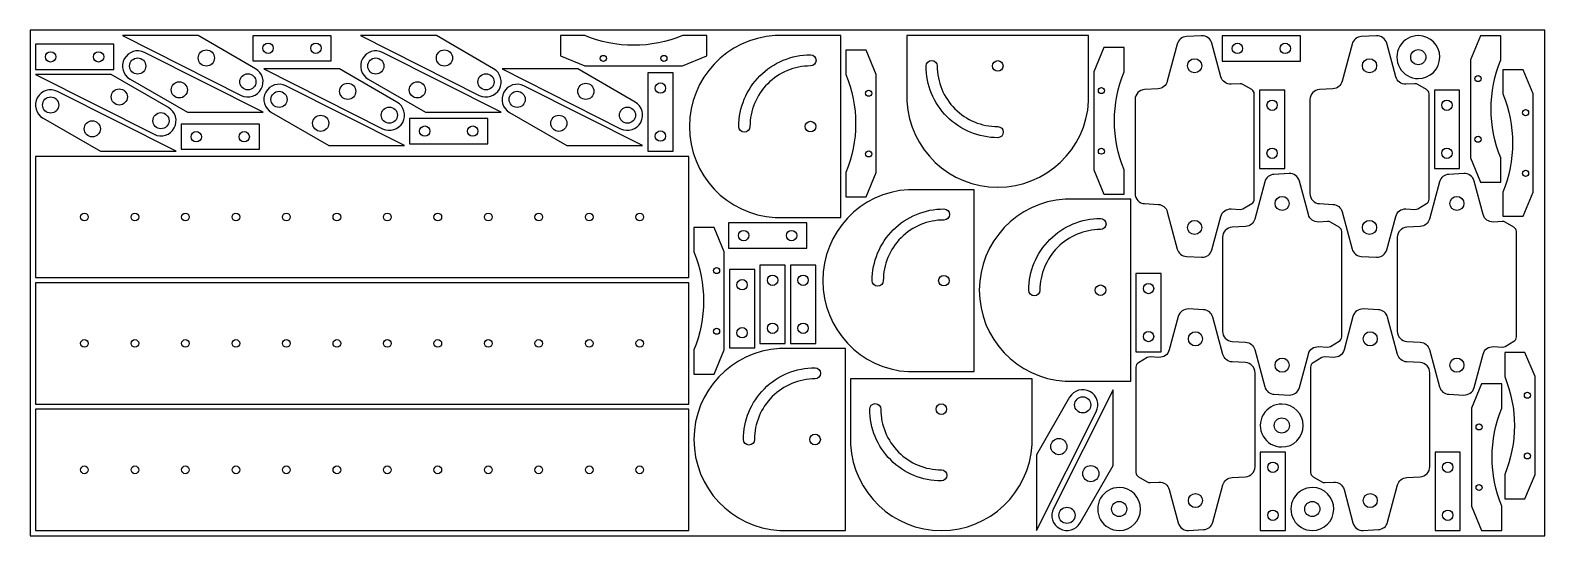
# Model space of a CAD drawing. Header units: metres. Extents: x 0 to 3000, y 0 to 1000.
import ezdxf

# ---------------------------------------------------------------- set-up
doc = ezdxf.new("R2010")
doc.units = ezdxf.units.M

msp = doc.modelspace()

# ---------------------------------------------------------------- linework, layer by layer
for points in [[(0, 0), (3000, 0), (3000, 1000), (0, 1000)], [(165.3, 922.5), (165.3, 972.5), (10.3, 972.5), (10.3, 922.5)], [(595.9, 939.4), (595.9, 989.4), (440.9, 989.4), (440.9, 939.4)], [(2516.2, 939.2), (2516.2, 989.2), (2361.2, 989.2), (2361.2, 939.2)], [(1223.2, 760.8), (1273.2, 760.8), (1273.2, 915.8), (1223.2, 915.8)], [(2435, 726.6), (2485, 726.6), (2485, 881.6), (2435, 881.6)], [(2781.4, 726.6), (2831.4, 726.6), (2831.4, 881.6), (2781.4, 881.6)], [(453.8, 764.5), (453.8, 814.5), (298.8, 814.5), (298.8, 764.5)], [(906.3, 775.5), (906.3, 825.5), (751.3, 825.5), (751.3, 775.5)], [(10.3, 750.6), (10.3, 510.6), (1304.3, 510.6), (1304.3, 750.6)], [(1538.2, 568.8), (1538.2, 618.8), (1383.2, 618.8), (1383.2, 568.8)], [(1385, 371.7), (1435, 371.7), (1435, 526.7), (1385, 526.7)], [(1445.5, 380.5), (1495.5, 380.5), (1495.5, 535.5), (1445.5, 535.5)], [(1505.9, 380.5), (1555.9, 380.5), (1555.9, 535.5), (1505.9, 535.5)], [(2190.2, 364.1), (2240.2, 364.1), (2240.2, 519.1), (2190.2, 519.1)], [(10.3, 500.5), (10.3, 260.5), (1304.3, 260.5), (1304.3, 500.5)], [(10.3, 250.3), (10.3, 10.3), (1304.3, 10.3), (1304.3, 250.3)], [(2436.6, 10.3), (2486.6, 10.3), (2486.6, 165.3), (2436.6, 165.3)], [(2782.8, 10.3), (2832.8, 10.3), (2832.8, 165.3), (2782.8, 165.3)]]:
    msp.add_lwpolyline(points, close=True)
for points in [[(182.7, 989.6), (417.7, 871.3, 0.971781), (446.1, 924.1), (332.7, 989.6)], [(348.7, 929.3, -1), (348.7, 961.3, -1)], [(481.2, 964.4, -1), (460.7, 964.4, -1)], [(576.2, 964.4, -1), (555.7, 964.4, -1)], [(654.4, 989.6), (889.3, 871.3, 0.971781), (917.8, 924.1), (804.4, 989.6)], [(820.4, 929.3, -1), (820.4, 961.3, -1)], [(1292.2, 989.5, -0.197624), (1098.2, 989.5), (1050.2, 989.5), (1050.2, 949.5), (1098.2, 929.5), (1292.2, 929.5), (1340.2, 949.5), (1340.2, 989.5)], [(1475.6, 629.5), (1605.6, 629.5), (1605.6, 989.5), (1475.6, 989.5, 0.944444)], [(1615.8, 912.5, -0.197624), (1615.8, 718.5), (1615.8, 670.5), (1655.8, 670.5), (1675.8, 718.5), (1675.8, 912.5), (1655.8, 960.5), (1615.8, 960.5)], [(2096.5, 859.5), (2096.5, 989.5), (1736.5, 989.5), (1736.5, 859.5, 0.944444)], [(2166.8, 723.8, -0.197624), (2166.8, 917.8), (2166.8, 965.8), (2126.8, 965.8), (2106.8, 917.8), (2106.8, 723.8), (2126.8, 675.8), (2166.8, 675.8)], [(2396.6, 894.2), (2378.8, 893.3, -0.354119), (2358.5, 908.1), (2340.7, 974.3, 0.354119), (2320.4, 989.1), (2290.3, 987.5, 0.32492), (2272.1, 972.7), (2252.4, 899.1, -0.32492), (2234.1, 884.3), (2207.5, 882.9, 0.39896), (2188.5, 863), (2188.5, 676.9, 0.39896), (2207.5, 657), (2234.1, 655.6, -0.32492), (2252.4, 640.8), (2272.1, 567.2, 0.32492), (2290.3, 552.4), (2320.4, 550.8, 0.354119), (2340.7, 565.6), (2358.5, 631.8, -0.354119), (2378.8, 646.6), (2396.6, 645.7, 0.144993), (2402.1, 647), (2419.5, 657.1, 0.267949), (2424.5, 665.8), (2424.5, 874.1, 0.267949), (2419.5, 882.8), (2402.1, 892.9, 0.144993)], [(2401.4, 964.2, -1), (2380.9, 964.2, -1)], [(2496.4, 964.2, -1), (2475.9, 964.2, -1)], [(2743, 894.2), (2725.2, 893.3, -0.354119), (2704.9, 908.1), (2687.1, 974.3, 0.354119), (2666.7, 989.1), (2636.7, 987.5, 0.32492), (2618.5, 972.7), (2598.7, 899.1, -0.32492), (2580.5, 884.3), (2553.9, 882.9, 0.39896), (2534.9, 863), (2534.9, 676.9, 0.39896), (2553.9, 657), (2580.5, 655.6, -0.32492), (2598.7, 640.8), (2618.5, 567.2, 0.32492), (2636.7, 552.4), (2666.7, 550.8, 0.354119), (2687.1, 565.6), (2704.9, 631.8, -0.354119), (2725.2, 646.6), (2743, 645.7, 0.144993), (2748.5, 647), (2765.9, 657.1, 0.267949), (2770.9, 665.8), (2770.9, 874.1, 0.267949), (2765.9, 882.8), (2748.5, 892.9, 0.144993)], [(2749.8, 989.5, 1), (2749.4, 904.5, 1)], [(2749.6, 962, -1), (2749.5, 932, -1)], [(2912.9, 747.4, -0.197624), (2912.9, 941.4), (2912.9, 989.4), (2872.9, 989.4), (2852.9, 941.4), (2852.9, 747.4), (2872.9, 699.4), (2912.9, 699.4)], [(50.6, 947.5, -1), (30.1, 947.5, -1)], [(145.6, 947.5, -1), (125.1, 947.5, -1)], [(461.1, 837.8), (226.2, 956.1, 0.971781), (197.7, 903.3), (311.1, 837.8)], [(212.7, 945.3, -1), (212.7, 913.3, -1)], [(932.8, 837.8), (697.9, 956.1, 0.971781), (669.4, 903.3), (782.8, 837.8)], [(684.4, 945.3, -1), (684.4, 913.3, -1)], [(1141.2, 944.5, -1), (1129.2, 944.5, -1)], [(1261.2, 944.5, -1), (1249.2, 944.5, -1)], [(1425.6, 809.5, -1), (1403.6, 809.5, -0.414214), (1545.6, 951.5, -1), (1545.6, 929.5, 0.414214)], [(1916.5, 809.5, -1), (1916.5, 787.5, -0.414214), (1774.5, 929.5, -1), (1796.5, 929.5, 0.414214)], [(1927, 929.5, -1), (1906, 929.5, -1)], [(2292.5, 929.9, -1), (2320.5, 929.9, -1)], [(2638.9, 929.9, -1), (2666.9, 929.9, -1)], [(10.3, 912.5), (245.3, 794.3, 0.971781), (273.8, 847), (160.3, 912.5)], [(431.1, 882.1, -1), (431.1, 914.1, -1)], [(462.8, 923.6), (697.8, 805.3, 0.971781), (726.3, 858.1), (612.8, 923.6)], [(902.8, 882.1, -1), (902.8, 914.1, -1)], [(934.5, 923.6), (1169.5, 805.3, 0.971781), (1198, 858.1), (1084.5, 923.6)], [(2867.9, 898.4, -1), (2867.9, 910.4, -1)], [(2917.1, 874, -0.197624), (2917.1, 680), (2917.1, 632), (2957.1, 632), (2977.1, 680), (2977.1, 874), (2957.1, 922), (2917.1, 922)], [(288.8, 760.8), (53.8, 879, 0.971781), (25.3, 826.3), (138.8, 760.8)], [(176.3, 852.2, -1), (176.3, 884.2, -1)], [(295.1, 898.1, -1), (295.1, 866.1, -1)], [(741.3, 771.8), (506.3, 890.1, 0.971781), (477.8, 837.3), (591.3, 771.8)], [(492.8, 879.3, -1), (492.8, 847.3, -1)], [(628.8, 863.3, -1), (628.8, 895.3, -1)], [(766.8, 898.1, -1), (766.8, 866.1, -1)], [(1213, 771.8), (978, 890.1, 0.971781), (949.5, 837.3), (1063, 771.8)], [(964.5, 879.3, -1), (964.5, 847.3, -1)], [(1100.5, 863.3, -1), (1100.5, 895.3, -1)], [(1248.2, 875.5, -1), (1248.2, 896, -1)], [(1660.8, 881.5, -1), (1660.8, 869.5, -1)], [(2121.8, 874.8, -1), (2121.8, 886.8, -1)], [(40.3, 868.2, -1), (40.3, 836.2, -1)], [(711.3, 816.1, -1), (711.3, 848.1, -1)], [(1183, 816.1, -1), (1183, 848.1, -1)], [(2460, 841.4, -1), (2460, 861.9, -1)], [(2806.4, 841.4, -1), (2806.4, 861.9, -1)], [(2962.1, 843, -1), (2962.1, 831, -1)], [(122.8, 821.1, -1), (122.8, 789.1, -1)], [(258.8, 805.1, -1), (258.8, 837.1, -1)], [(575.3, 832.1, -1), (575.3, 800.1, -1)], [(791.6, 800.5, -1), (771.1, 800.5, -1)], [(886.6, 800.5, -1), (866.1, 800.5, -1)], [(1047, 832.1, -1), (1047, 800.1, -1)], [(1545.6, 799, -1), (1545.6, 820, -1)], [(339, 789.5, -1), (318.5, 789.5, -1)], [(434, 789.5, -1), (413.5, 789.5, -1)], [(1248.2, 780.5, -1), (1248.2, 801, -1)], [(2867.9, 778.4, -1), (2867.9, 790.4, -1)], [(1660.8, 761.5, -1), (1660.8, 749.5, -1)], [(2121.8, 754.8, -1), (2121.8, 766.8, -1)], [(2460, 746.4, -1), (2460, 766.9, -1)], [(2806.4, 746.4, -1), (2806.4, 766.9, -1)], [(2962.1, 723, -1), (2962.1, 711, -1)], [(2569.9, 621.7), (2552.2, 620.7, -0.354119), (2531.8, 635.5), (2514, 701.8, 0.354119), (2493.7, 716.6), (2463.7, 715, 0.32492), (2445.4, 700.2), (2425.7, 626.6, -0.32492), (2407.4, 611.8), (2380.8, 610.4, 0.39896), (2361.8, 590.4), (2361.8, 404.4, 0.39896), (2380.8, 384.4), (2407.4, 383, -0.32492), (2425.7, 368.2), (2445.4, 294.6, 0.32492), (2463.7, 279.8), (2493.7, 278.3, 0.354119), (2514, 293.1), (2531.8, 359.3, -0.354119), (2552.2, 374.1), (2569.9, 373.2, 0.144993), (2575.4, 374.5), (2592.8, 384.6, 0.267949), (2597.8, 393.2), (2597.8, 601.6, 0.267949), (2592.8, 610.3), (2575.4, 620.3, 0.144993)], [(2916, 621.7), (2898.3, 620.7, -0.354119), (2877.9, 635.5), (2860.2, 701.8, 0.354119), (2839.8, 716.6), (2809.8, 715, 0.32492), (2791.5, 700.2), (2771.8, 626.6, -0.32492), (2753.5, 611.8), (2727, 610.4, 0.39896), (2708, 590.4), (2708, 404.4, 0.39896), (2727, 384.4), (2753.5, 383, -0.32492), (2771.8, 368.2), (2791.5, 294.6, 0.32492), (2809.8, 279.8), (2839.8, 278.3, 0.354119), (2860.2, 293.1), (2877.9, 359.3, -0.354119), (2898.3, 374.1), (2916, 373.2, 0.144993), (2921.6, 374.5), (2939, 384.6, 0.267949), (2944, 393.2), (2944, 601.6, 0.267949), (2939, 610.3), (2921.6, 620.3, 0.144993)], [(1739.8, 324.6), (1869.8, 324.6), (1869.8, 684.6), (1739.8, 684.6, 0.944444)], [(2050, 305.7), (2180, 305.7), (2180, 665.7), (2050, 665.7, 0.944444)], [(2465.8, 657.4, -1), (2493.8, 657.4, -1)], [(2812, 657.4, -1), (2840, 657.4, -1)], [(114.9, 630.6, -1), (99.7, 630.6, -1)], [(214.9, 630.6, -1), (199.7, 630.6, -1)], [(314.9, 630.6, -1), (299.7, 630.6, -1)], [(414.9, 630.6, -1), (399.7, 630.6, -1)], [(514.9, 630.6, -1), (499.7, 630.6, -1)], [(614.9, 630.6, -1), (599.7, 630.6, -1)], [(714.9, 630.6, -1), (699.7, 630.6, -1)], [(814.9, 630.6, -1), (799.7, 630.6, -1)], [(914.9, 630.6, -1), (899.7, 630.6, -1)], [(1014.9, 630.6, -1), (999.7, 630.6, -1)], [(1114.9, 630.6, -1), (1099.7, 630.6, -1)], [(1214.9, 630.6, -1), (1199.7, 630.6, -1)], [(1689.8, 504.6, -1), (1667.8, 504.6, -0.414214), (1809.8, 646.6, -1), (1809.8, 624.6, 0.414214)], [(1314.6, 561.5, -0.197624), (1314.6, 367.5), (1314.6, 319.5), (1354.6, 319.5), (1374.6, 367.5), (1374.6, 561.5), (1354.6, 609.5), (1314.6, 609.5)], [(1423.4, 593.8, -1), (1402.9, 593.8, -1)], [(1518.4, 593.8, -1), (1497.9, 593.8, -1)], [(2000, 485.7, -1), (1978, 485.7, -0.414214), (2120, 627.7, -1), (2120, 605.7, 0.414214)], [(2292.5, 609.9, -1), (2320.5, 609.9, -1)], [(2638.9, 609.9, -1), (2666.9, 609.9, -1)], [(1359.6, 530.5, -1), (1359.6, 518.5, -1)], [(1470.5, 495.2, -1), (1470.5, 515.7, -1)], [(1530.9, 495.2, -1), (1530.9, 515.7, -1)], [(1809.8, 494.1, -1), (1809.8, 515.1, -1)], [(1410, 486.4, -1), (1410, 506.9, -1)], [(2120, 475.2, -1), (2120, 496.2, -1)], [(2215.2, 478.8, -1), (2215.2, 499.3, -1)], [(1470.5, 400.2, -1), (1470.5, 420.7, -1)], [(1530.9, 400.2, -1), (1530.9, 420.7, -1)], [(2218.1, 105.2), (2235.8, 106.2, -0.354119), (2256.2, 91.4), (2274, 25.1, 0.354119), (2294.3, 10.3), (2324.3, 11.9, 0.32492), (2342.6, 26.7), (2362.3, 100.3, -0.32492), (2380.6, 115.1), (2407.2, 116.5, 0.39896), (2426.2, 136.5), (2426.2, 322.5, 0.39896), (2407.2, 342.5), (2380.6, 343.9, -0.32492), (2362.3, 358.7), (2342.6, 432.3, 0.32492), (2324.3, 447.1), (2294.3, 448.6, 0.354119), (2274, 433.8), (2256.2, 367.6, -0.354119), (2235.8, 352.8), (2218.1, 353.7, 0.144993), (2212.6, 352.4), (2195.2, 342.3, 0.267949), (2190.2, 333.7), (2190.2, 125.3, 0.267949), (2195.2, 116.6), (2212.6, 106.6, 0.144993)], [(2564.3, 105.2), (2582, 106.2, -0.354119), (2602.4, 91.4), (2620.1, 25.1, 0.354119), (2640.5, 10.3), (2670.5, 11.9, 0.32492), (2688.8, 26.7), (2708.5, 100.3, -0.32492), (2726.8, 115.1), (2753.4, 116.5, 0.39896), (2772.3, 136.5), (2772.3, 322.5, 0.39896), (2753.4, 342.5), (2726.8, 343.9, -0.32492), (2708.5, 358.7), (2688.8, 432.3, 0.32492), (2670.5, 447.1), (2640.5, 448.6, 0.354119), (2620.1, 433.8), (2602.4, 367.6, -0.354119), (2582, 352.8), (2564.3, 353.7, 0.144993), (2558.7, 352.4), (2541.3, 342.3, 0.267949), (2536.3, 333.7), (2536.3, 125.3, 0.267949), (2541.3, 116.6), (2558.7, 106.6, 0.144993)], [(1359.6, 410.5, -1), (1359.6, 398.5, -1)], [(1410, 391.4, -1), (1410, 411.9, -1)], [(2215.2, 383.8, -1), (2215.2, 404.3, -1)], [(2322.2, 389.5, -1), (2294.2, 389.5, -1)], [(2668.3, 389.5, -1), (2640.3, 389.5, -1)], [(114.9, 380.5, -1), (99.7, 380.5, -1)], [(214.9, 380.5, -1), (199.7, 380.5, -1)], [(314.9, 380.5, -1), (299.7, 380.5, -1)], [(414.9, 380.5, -1), (399.7, 380.5, -1)], [(514.9, 380.5, -1), (499.7, 380.5, -1)], [(614.9, 380.5, -1), (599.7, 380.5, -1)], [(714.9, 380.5, -1), (699.7, 380.5, -1)], [(814.9, 380.5, -1), (799.7, 380.5, -1)], [(914.9, 380.5, -1), (899.7, 380.5, -1)], [(1014.9, 380.5, -1), (999.7, 380.5, -1)], [(1114.9, 380.5, -1), (1099.7, 380.5, -1)], [(1214.9, 380.5, -1), (1199.7, 380.5, -1)], [(1484.6, 10.3), (1614.6, 10.3), (1614.6, 370.3), (1484.6, 370.3, 0.944444)], [(2920.8, 314.8, -0.197624), (2920.8, 120.8), (2920.8, 72.8), (2960.8, 72.8), (2980.8, 120.8), (2980.8, 314.8), (2960.8, 362.8), (2920.8, 362.8)], [(1434.6, 190.3, -1), (1412.6, 190.3, -0.414214), (1554.6, 332.3, -1), (1554.6, 310.3, 0.414214)], [(2465.8, 337.4, -1), (2493.8, 337.4, -1)], [(2812, 337.4, -1), (2840, 337.4, -1)], [(1984.8, 180.3), (1984.8, 310.3), (1624.8, 310.3), (1624.8, 180.3, 0.944444)], [(2915, 58.3, -0.197624), (2915, 252.3), (2915, 300.3), (2875, 300.3), (2855, 252.3), (2855, 58.3), (2875, 10.3), (2915, 10.3)], [(1993.3, 10.3), (2111.6, 245.3, 0.971781), (2058.8, 273.8), (1993.3, 160.3)], [(2145.1, 288.8), (2026.8, 53.8, 0.971781), (2079.6, 25.3), (2145.1, 138.8)], [(2100.8, 258.8, -1), (2068.8, 258.8, -1)], [(2965.8, 283.8, -1), (2965.8, 271.8, -1)], [(1804.8, 130.3, -1), (1804.8, 108.3, -0.414214), (1662.8, 250.3, -1), (1684.8, 250.3, 0.414214)], [(1815.3, 250.3, -1), (1794.3, 250.3, -1)], [(2479.3, 260.5, 1), (2478.9, 175.5, 1)], [(2479.2, 233, -1), (2479.1, 203, -1)], [(2870, 209.3, -1), (2870, 221.3, -1)], [(1554.6, 179.8, -1), (1554.6, 200.8, -1)], [(2053.6, 176.3, -1), (2021.6, 176.3, -1)], [(2965.8, 163.8, -1), (2965.8, 151.8, -1)], [(114.9, 130.3, -1), (99.7, 130.3, -1)], [(214.9, 130.3, -1), (199.7, 130.3, -1)], [(314.9, 130.3, -1), (299.7, 130.3, -1)], [(414.9, 130.3, -1), (399.7, 130.3, -1)], [(514.9, 130.3, -1), (499.7, 130.3, -1)], [(614.9, 130.3, -1), (599.7, 130.3, -1)], [(714.9, 130.3, -1), (699.7, 130.3, -1)], [(814.9, 130.3, -1), (799.7, 130.3, -1)], [(914.9, 130.3, -1), (899.7, 130.3, -1)], [(1014.9, 130.3, -1), (999.7, 130.3, -1)], [(1114.9, 130.3, -1), (1099.7, 130.3, -1)], [(1214.9, 130.3, -1), (1199.7, 130.3, -1)], [(2084.8, 122.8, -1), (2116.8, 122.8, -1)], [(2461.6, 125.1, -1), (2461.6, 145.6, -1)], [(2807.8, 125.1, -1), (2807.8, 145.6, -1)], [(2157.1, 95.3, 1), (2156.8, 10.3, 1)], [(2539.8, 95.3, 1), (2539.4, 10.3, 1)], [(2870, 89.3, -1), (2870, 101.3, -1)], [(2157, 67.8, -1), (2156.9, 37.8, -1)], [(2322.2, 69.5, -1), (2294.2, 69.5, -1)], [(2539.6, 67.8, -1), (2539.5, 37.8, -1)], [(2668.3, 69.5, -1), (2640.3, 69.5, -1)], [(2037.6, 40.3, -1), (2069.6, 40.3, -1)], [(2461.6, 30.1, -1), (2461.6, 50.6, -1)], [(2807.8, 30.1, -1), (2807.8, 50.6, -1)]]:
    msp.add_lwpolyline(points, format="xyb", close=True)

doc.saveas('drawing.dxf')
